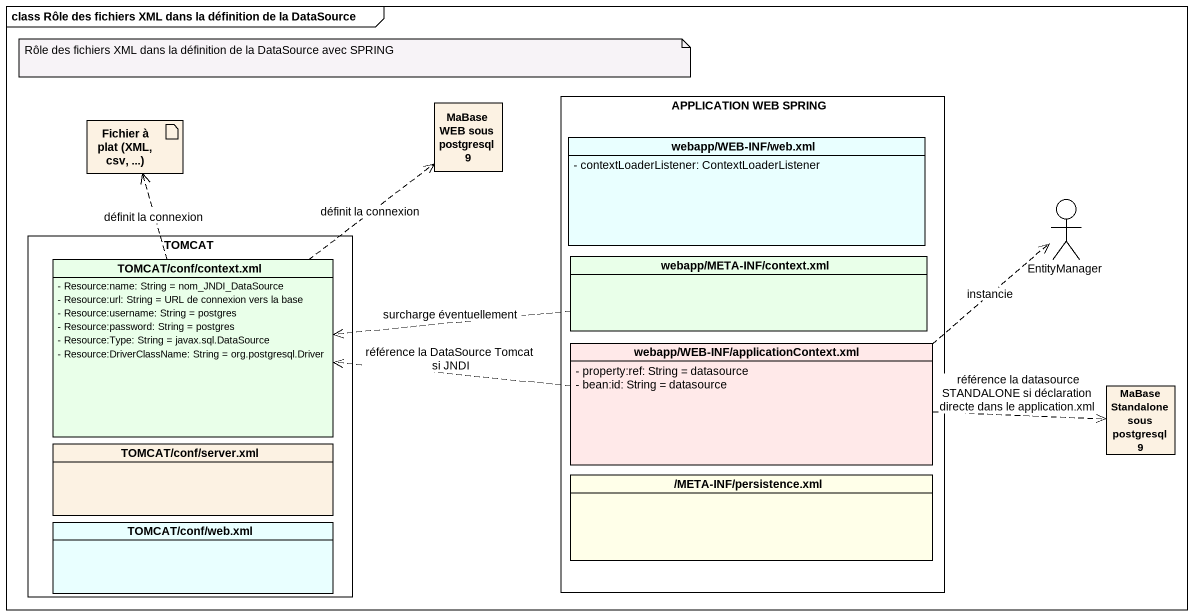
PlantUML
@startuml
mainframe class Rôle des fichiers XML dans la définition de la DataSource
allowmixing
hide circle
hide empty members
skinparam classAttributeIconSize 0
class "MaBase WEB sous postgresql 9" as MaBase_WEB_sous_postgresql_9
rectangle "APPLICATION WEB SPRING" as APPLICATION_WEB_SPRING {
  class "webapp/WEB-INF/web.xml" as webapp_WEB_INF_web_xml #E9FFFF {
    - contextLoaderListener: ContextLoaderListener
  }
  class "webapp/META-INF/context.xml" as webapp_META_INF_context_xml #E9FFE9
  class "webapp/WEB-INF/applicationContext.xml" as webapp_WEB_INF #FFE9E9 {
    - property:ref: String = datasource
    - bean:id: String = datasource
  }
  class "/META-INF/persistence.xml" as META_INF_persistence_xml #FFFFE9
}
artifact "Fichier à plat (XML, csv, ...)" as Fichier_à_plat_XML_csv
actor EntityManager
rectangle TOMCAT {
  class "TOMCAT/conf/context.xml" as TOMCAT_conf_context_xml #E9FFE9 {
    - Resource:name: String = nom_JNDI_DataSource
    - Resource:url: String = URL de connexion vers la base
    - Resource:username: String = postgres
    - Resource:password: String = postgres
    - Resource:Type: String = javax.sql.DataSource
    - Resource:DriverClassName: String = org.postgresql.Driver
  }
  class "TOMCAT/conf/server.xml" as TOMCAT_conf_server_xml
  class "TOMCAT/conf/web.xml" as TOMCAT_conf_web_xml #E9FFFF
}
class "MaBase Standalone sous postgresql 9" as MaBase_Standalone_sous
TOMCAT_conf_context_xml .up.> MaBase_WEB_sous_postgresql_9 : définit la connexion
TOMCAT_conf_context_xml .up.> Fichier_à_plat_XML_csv : définit la connexion
webapp_META_INF_context_xml .left.> TOMCAT_conf_context_xml : surcharge éventuellement
webapp_WEB_INF .right.> EntityManager : instancie
webapp_WEB_INF .left.> TOMCAT_conf_context_xml : référence la DataSource Tomcat si JNDI
webapp_WEB_INF .right.> MaBase_Standalone_sous : référence la datasource STANDALONE si déclaration directe dans le application.xml
note as N1
  Rôle des fichiers XML dans la définition de la DataSource avec SPRING
end note
@enduml
